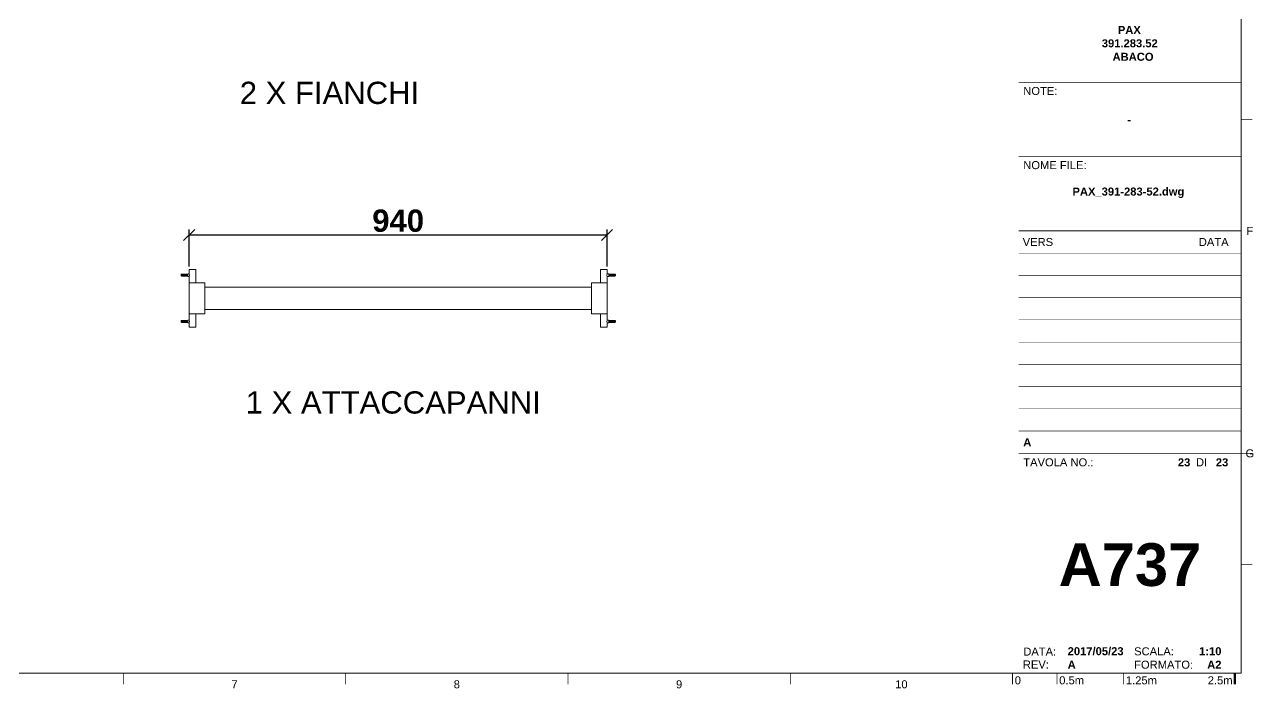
# Paper-space layout 'A737' of a CAD drawing. Header units: centimetres, sheet in millimetres. Extents: x 15 to 581, y 8 to 413.
# Drawn here: x 301.2 to 577.6, y 8.2 to 157.4 of the extents above; entities that cross this region are included whole.
import ezdxf
from ezdxf.enums import TextEntityAlignment as Align

# ---------------------------------------------------------------- set-up
doc = ezdxf.new("R2010")
doc.units = ezdxf.units.CM
for name, color, linetype, lineweight in [('A-ANNO-DIMS', 1, 'Continuous', 18), ('A-ELEV-MBE', 8, 'Continuous', 9), ('G-ANNO-TEXT', 3, 'Continuous', 18), ('G-ANNO-TTLB', 3, 'Continuous', 18)]:
    doc.layers.add(name, color=color, linetype=linetype, lineweight=lineweight)
doc.styles.add('ARIAL', font='arial.ttf')
doc.styles.add('ARIAL-BOLD', font='arialbd.ttf')
doc.styles.add('E-ARIAL', font='arial.ttf')
doc.dimstyles.new('ISO-25', dxfattribs={"dimtxt": 5, "dimasz": 2.5, "dimexe": 1.25, "dimexo": 0.625, "dimtad": 1, "dimlfac": 10, "dimtxsty": 'ARIAL-BOLD', "dimblk": 'OBLIQUE', "dimcen": 2.5, "dimclrt": 256, "dimadec": 0, "dimazin": 0, "dimtfac": 1, "dimtmove": 0, "dimatfit": 3, "dimfxl": 1, "dimarcsym": 0})

# ---------------------------------------------------------------- blocks, each defined once
blk = doc.blocks.new('*U17')
at = {"layer": 'G-ANNO-TTLB'}
for points, const_width in [([(0, -2.5), (0, 0)], 0.18), ([(10, 0), (10, -2.5)], 0.18), ([(25, 0), (25, -2.5)], 0.18), ([(50, 0), (50, -2.5)], 0.48)]:
    blk.add_lwpolyline(points, dxfattribs=dict(at, const_width=const_width))
at = {"layer": 'G-ANNO-TEXT', "style": 'E-ARIAL'}
blk.add_text('0', height=1.8, dxfattribs=at).set_placement((1.2, -0.7), align=Align.TOP_CENTER)
for s, p in [('0.5m', (10.5, -2.5)), ('1.25m', (25.5, -2.5))]:
    blk.add_text(s, height=1.8, dxfattribs=at).set_placement(p)
blk.add_text('2.5m', height=1.8, dxfattribs=at).set_placement((49.5, -2.5), align=Align.RIGHT)
blk = doc.blocks.new('BLOCK_TITLE')
at = {"layer": 'G-ANNO-TTLB'}
for points, const_width in [([(-50, 133.33), (0, 133.33)], 0.18), ([(-50, 116.67), (0, 116.67)], 0.18), ([(-50, 116.67), (0, 116.67)], 0.18), ([(-50, 100), (0, 100)], 0.18), ([(-50, 95), (0, 95)], 0.12), ([(-50, 90), (0, 90)], 0.12), ([(-50, 85), (0, 85)], 0.12), ([(-50, 80), (0, 80)], 0.12), ([(-50, 75), (0, 75)], 0.12), ([(-50, 70), (0, 70)], 0.12), ([(-50, 65), (0, 65)], 0.12), ([(-50, 60), (0, 60)], 0.12), ([(-50, 55), (0, 55)], 0.12), ([(-50, 50), (0, 50)], 0.18), ([(-50, 50), (0, 50)], 0.18)]:
    blk.add_lwpolyline(points, dxfattribs=dict(at, const_width=const_width))
at = {"layer": 'G-ANNO-TTLB', "const_width": 0.18, "flags": 128}
blk.add_lwpolyline([(2.5, 50), (0, 50)], dxfattribs=at)
blk.add_lwpolyline([(2.5, 50), (0, 50)], dxfattribs=at)
at = {"layer": 'G-ANNO-TEXT', "style": 'ARIAL'}
for s, p in [('NOTE:', (-49, 132.35)), ('NOME FILE:', (-49, 115.68)), ('TAVOLA NO.:', (-49, 48.88))]:
    blk.add_text(s, height=1.8, dxfattribs=at).set_placement(p, align=Align.TOP_LEFT)
for s, p in [('VERS', (-49.13, 97.5)), ('DI', (-10.14, 47.99)), ('DATA:', (-49, 5.44)), ('SCALA:', (-24.06, 5.5)), ('REV:', (-49.1, 2.54)), ('FORMATO:', (-24.06, 2.5))]:
    blk.add_text(s, height=1.8, dxfattribs=at).set_placement(p, align=Align.MIDDLE_LEFT)
blk.add_text('DATA', height=1.8, dxfattribs=at).set_placement((-2.81, 97.5), align=Align.MIDDLE_RIGHT)
at = {"layer": 'G-ANNO-TEXT', "style": 'ARIAL-BOLD'}
for tag, p, height in [('PROJECT_TITLE_001', (-41.2, 228.22), 3.6), ('PROJECT_TITLE_002', (-36.08, 222.16), 3.6), ('PROJECT_TITLE_003', (-34.58, 216.1), 3.6), ('STUDENTS_001', (-30.84, 153.05), 1.8), ('DRAWING_TITLE_001', (-32.36, 142.66), 1.8), ('NOTES_001', (-25.17, 124.1), 1.8), ('FILENAME_001', (-35.85, 109.02), 1.8)]:
    blk.add_attdef(tag, p, '', height=height, dxfattribs=at)
at = {"layer": 'G-ANNO-TEXT', "style": 'ARIAL-BOLD', "flags": 2}
for tag, p in [('CLASS_001', (-38.72, 194.27)), ('CLASS_002', (-34.96, 191.24)), ('PROFESSOR_001', (-35.55, 175.36))]:
    blk.add_attdef(tag, p, '', height=1.8, dxfattribs=at)
at = {"layer": 'G-ANNO-TEXT', "style": 'ARIAL-BOLD'}
for tag, p in [('VERSION_9', (-49, 92.5)), ('VERSION_8', (-49, 87.5)), ('VERSION_7', (-49, 82.5)), ('VERSION_6', (-49, 77.5)), ('VERSION_5', (-49, 72.5)), ('VERSION_4', (-49, 67.5)), ('VERSION_3', (-49, 62.5)), ('VERSION_2', (-49, 57.5)), ('VERSION_1', (-49, 52.5)), ('SHEET_TOTAL', (-5.68, 47.98)), ('DATE', (-39.01, 5.53)), ('REV', (-39.01, 2.51))]:
    blk.add_attdef(tag, text='', height=1.8, dxfattribs=at).set_placement(p, align=Align.MIDDLE_LEFT)
for tag, p in [('DATA_9', (-2.81, 92.5)), ('DATA_8', (-2.81, 87.5)), ('DATA_7', (-2.81, 82.5)), ('DATA_6', (-2.81, 77.5)), ('DATA_5', (-2.81, 72.5)), ('DATA_4', (-2.81, 67.5)), ('DATA_3', (-2.81, 62.5)), ('DATA_2', (-2.81, 57.5)), ('DATA_1', (-2.81, 52.5)), ('SHEET_COPY', (-11.42, 47.98)), ('SCALE', (-4.42, 5.53))]:
    blk.add_attdef(tag, text='', height=1.8, dxfattribs=at).set_placement(p, align=Align.MIDDLE_RIGHT)
blk.add_attdef('SHEET', text='', height=9.6, dxfattribs=at).set_placement((-25, 25), align=Align.MIDDLE_CENTER)
blk = doc.blocks.new('_Oblique')
at = {"color": 0, "linetype": 'ByBlock', "lineweight": -2}
blk.add_line((-0.5, -0.5), (0.5, 0.5), dxfattribs=at)
blk = doc.blocks.new('*D73')
at = {"layer": 'A-ANNO-DIMS', "color": 0, "lineweight": -2, "transparency": 16777216}
for p, q in [((338.19, 103.05), (338.19, 111.41)), ((432.19, 103.05), (432.19, 111.41)), ((338.19, 110.16), (432.19, 110.16))]:
    blk.add_line(p, q, dxfattribs=at)
at = {"layer": 'Defpoints', "color": 0, "transparency": 16777216}
for p in [(432.19, 110.16), (338.19, 102.42), (432.19, 102.42)]:
    blk.add_point(p, dxfattribs=at)
at = {"layer": 'A-ANNO-DIMS', "color": 0, "lineweight": -2, "transparency": 16777216, "xscale": 2.5, "yscale": 2.5, "zscale": 2.5, "rotation": 180}
blk.add_blockref('_Oblique', (338.19, 110.16), dxfattribs=at)
at = {"layer": 'A-ANNO-DIMS', "color": 0, "lineweight": -2, "transparency": 16777216, "xscale": 2.5, "yscale": 2.5, "zscale": 2.5}
blk.add_blockref('_Oblique', (432.19, 110.16), dxfattribs=at)
at = {"layer": 'A-ANNO-DIMS', "transparency": 16777216, "insert": (385.19, 113.34), "char_height": 5, "attachment_point": 5, "style": 'ARIAL-BOLD'}
blk.add_mtext('940', dxfattribs=at)

psp = doc.layouts.new('A737')

# ---------------------------------------------------------------- linework, layer by layer
at = {"layer": 'A-ELEV-MBE'}
for p, q in [((338.1943, 102.421), (339.6943, 102.421)), ((338.1943, 102.421), (338.1943, 101.421)), ((339.6943, 102.421), (339.6943, 99.421)), ((430.6943, 102.421), (430.6943, 99.421)), ((432.1943, 102.421), (430.6943, 102.421)), ((432.1943, 101.421), (432.1943, 102.421)), ((336.3443, 100.971), (336.3443, 101.271)), ((337.8443, 101.271), (336.3443, 101.271)), ((337.8443, 100.971), (336.3443, 100.971)), ((336.5147, 100.821), (336.3767, 101.3927)), ((336.6647, 100.821), (336.5267, 101.3927)), ((336.8147, 100.821), (336.6767, 101.3927)), ((336.9647, 100.821), (336.8267, 101.3927)), ((337.1147, 100.821), (336.9767, 101.3927)), ((337.2647, 100.821), (337.1267, 101.3927)), ((337.4147, 100.821), (337.2767, 101.3927)), ((337.5647, 100.821), (337.4267, 101.3927)), ((337.7147, 100.821), (337.5767, 101.3927)), ((337.8443, 100.821), (337.8443, 101.421)), ((337.8443, 101.421), (338.1943, 101.421)), ((337.8443, 101.421), (337.8443, 101.271)), ((337.8443, 100.821), (337.8443, 100.971)), ((338.1943, 100.821), (337.8443, 100.821)), ((338.1943, 100.821), (338.1943, 99.421)), ((432.5443, 101.421), (432.1943, 101.421)), ((432.1943, 100.821), (432.1943, 91.021)), ((432.1943, 99.421), (432.1943, 100.821)), ((432.1943, 100.821), (432.5443, 100.821)), ((432.5443, 100.821), (432.5443, 101.421)), ((432.5443, 101.421), (432.5443, 101.271)), ((432.5443, 101.271), (434.0443, 101.271)), ((432.5443, 100.821), (432.5443, 100.971)), ((432.5443, 100.971), (434.0443, 100.971)), ((432.6739, 100.821), (432.8119, 101.3927)), ((432.8239, 100.821), (432.9619, 101.3927)), ((432.9739, 100.821), (433.1119, 101.3927)), ((433.1239, 100.821), (433.2619, 101.3927)), ((433.2739, 100.821), (433.4119, 101.3927)), ((433.4239, 100.821), (433.5619, 101.3927)), ((433.5739, 100.821), (433.7119, 101.3927)), ((433.7239, 100.821), (433.8619, 101.3927)), ((433.8739, 100.821), (434.0119, 101.3927)), ((434.0443, 100.971), (434.0443, 101.271)), ((338.1943, 99.421), (341.6943, 99.421)), ((338.1943, 99.421), (338.1943, 92.421)), ((341.6943, 92.421), (341.6943, 99.421)), ((341.6943, 98.421), (428.6943, 98.421)), ((428.6943, 92.421), (428.6943, 99.421)), ((432.1943, 99.421), (428.6943, 99.421)), ((432.1943, 99.421), (432.1943, 92.421)), ((338.1943, 92.421), (341.6943, 92.421)), ((338.1943, 92.421), (338.1943, 91.021)), ((339.6943, 89.421), (339.6943, 92.421)), ((341.6943, 93.421), (428.6943, 93.421)), ((432.1943, 92.421), (428.6943, 92.421)), ((430.6943, 89.421), (430.6943, 92.421)), ((432.1943, 92.421), (432.1943, 91.021)), ((336.3443, 90.571), (336.3443, 90.871)), ((337.8443, 90.871), (336.3443, 90.871)), ((337.8443, 90.571), (336.3443, 90.571)), ((336.5147, 90.421), (336.3767, 90.9927)), ((336.6647, 90.421), (336.5267, 90.9927)), ((336.8147, 90.421), (336.6767, 90.9927)), ((336.9647, 90.421), (336.8267, 90.9927)), ((337.1147, 90.421), (336.9767, 90.9927)), ((337.2647, 90.421), (337.1267, 90.9927)), ((337.4147, 90.421), (337.2767, 90.9927)), ((337.5647, 90.421), (337.4267, 90.9927)), ((337.7147, 90.421), (337.5767, 90.9927)), ((337.8443, 91.021), (338.1943, 91.021)), ((337.8443, 91.021), (337.8443, 90.871)), ((337.8443, 90.421), (337.8443, 90.871)), ((338.1943, 90.421), (337.8443, 90.421)), ((338.1943, 90.421), (338.1943, 89.421)), ((338.1943, 89.421), (339.6943, 89.421)), ((432.1943, 89.421), (430.6943, 89.421)), ((432.5443, 91.021), (432.1943, 91.021)), ((432.1943, 90.421), (432.1943, 89.421)), ((432.1943, 90.421), (432.5443, 90.421)), ((432.5443, 90.421), (432.5443, 91.021)), ((432.5443, 91.021), (432.5443, 90.871)), ((432.5443, 90.871), (434.0443, 90.871)), ((432.5443, 90.421), (432.5443, 90.571)), ((432.5443, 90.571), (434.0443, 90.571)), ((432.6739, 90.421), (432.8119, 90.9927)), ((432.8239, 90.421), (432.9619, 90.9927)), ((432.9739, 90.421), (433.1119, 90.9927)), ((433.1239, 90.421), (433.2619, 90.9927)), ((433.2739, 90.421), (433.4119, 90.9927)), ((433.4239, 90.421), (433.5619, 90.9927)), ((433.5739, 90.421), (433.7119, 90.9927)), ((433.7239, 90.421), (433.8619, 90.9927)), ((433.8739, 90.421), (434.0119, 90.9927)), ((434.0443, 90.571), (434.0443, 90.871))]:
    psp.add_line(p, q, dxfattribs=at)
for centre, start, end in [((337.3193, 101.121), 341.075356, 18.924644), ((433.0693, 101.121), 161.075356, 198.924644), ((337.3193, 90.721), 341.075356, 18.924644), ((433.0693, 90.721), 161.075356, 198.924644)]:
    psp.add_arc(centre, 0.925, start, end, dxfattribs=at)
at = {"layer": 'G-ANNO-TTLB'}
for p, q in [((574.7963, 11.6615), (574.7963, 410.0773)), ((17.3823, 11.6615), (574.7963, 11.6615))]:
    psp.add_line(p, q, dxfattribs=at)
at = {"layer": 'G-ANNO-TTLB', "const_width": 0.18, "flags": 128}
for points in [[(577.2963, 136.0773), (574.7963, 136.0773)], [(577.2963, 36.0773), (574.7963, 36.0773)], [(323.3823, 11.6615), (323.3823, 9.1615)], [(373.3823, 11.6615), (373.3823, 9.1615)], [(423.3823, 11.6615), (423.3823, 9.1615)], [(473.3823, 11.6615), (473.3823, 9.1615)], [(523.3823, 11.6615), (523.3823, 9.1615)], [(573.3823, 11.6615), (573.3823, 9.1615)]]:
    psp.add_lwpolyline(points, dxfattribs=at)

# ---------------------------------------------------------------- block references
psp.add_blockref('*U17', (523.3823, 11.6615))

# ---------------------------------------------------------------- texts
at = {"layer": 'G-ANNO-TEXT', "style": 'ARIAL'}
for s, p in [('F', (576.7796, 111.0773)), ('G', (576.7796, 61.0773)), ('7', (348.3823, 9.1699)), ('8', (398.3823, 9.1699)), ('9', (448.3823, 9.1699)), ('10', (498.3823, 9.1699))]:
    psp.add_text(s, height=1.8, dxfattribs=at).set_placement(p, align=Align.MIDDLE_CENTER)
at = {"layer": 'G-ANNO-TEXT', "char_height": 5, "attachment_point": 1}
for s, insert in [('{\\fArial|b0|i0|c134|p34;2 X FIANCHI}', (349.5581, 144.5989)), ('{\\fArial|b0|i0|c134|p34;1 X ATTACCAPANNI}', (350.9013, 75.0175))]:
    psp.add_mtext_dynamic_manual_height_columns(s, width=76.045492, gutter_width=1, heights=[0], dxfattribs=dict(at, insert=insert))

# ---------------------------------------------------------------- dimensions: what is measured, and where the dimension line sits
at = {"layer": 'A-ANNO-DIMS'}
dim = psp.add_linear_dim(base=(432.1943, 110.1623), p1=(338.1943, 102.421), p2=(432.1943, 102.421), dimstyle='ISO-25', dxfattribs=at)
dim.commit()
dim.dimension.update_dxf_attribs({"geometry": '*D73', "text_midpoint": (385.1943, 113.3419)})

# ---------------------------------------------------------------- next in the draw order: block references
ref = psp.add_blockref('BLOCK_TITLE', (574.7963, 11.0773))
ref.add_attrib('SHEET_COPY', '23', dxfattribs={"layer": 'G-ANNO-TEXT', "height": 1.8, "style": 'ARIAL-BOLD'}).set_placement((563.3731, 59.0586), align=Align.MIDDLE_RIGHT)
ref.add_attrib('SHEET_TOTAL', '23', dxfattribs={"layer": 'G-ANNO-TEXT', "height": 1.8, "style": 'ARIAL-BOLD'}).set_placement((569.1155, 59.0586), align=Align.MIDDLE_LEFT)
ref.add_attrib('SCALE', '1:10', dxfattribs={"layer": 'G-ANNO-TEXT', "height": 1.8, "style": 'ARIAL-BOLD'}).set_placement((570.38, 16.6075), align=Align.MIDDLE_RIGHT)
ref.add_attrib('REV', 'A', dxfattribs={"layer": 'G-ANNO-TEXT', "height": 1.8, "style": 'ARIAL-BOLD'}).set_placement((535.7813, 13.5838), align=Align.MIDDLE_LEFT)
ref.add_attrib('DATE', '2017/05/23', dxfattribs={"layer": 'G-ANNO-TEXT', "height": 1.8, "style": 'ARIAL-BOLD'}).set_placement((535.7813, 16.6075), align=Align.MIDDLE_LEFT)
ref.add_attrib('SHEET', 'A737', dxfattribs={"layer": 'G-ANNO-TEXT', "height": 9.6, "style": 'ARIAL-BOLD'}).set_placement((549.7963, 36.0773), align=Align.MIDDLE_CENTER)
ref.add_attrib('VERSION_1', 'A', dxfattribs={"layer": 'G-ANNO-TEXT', "height": 1.8, "style": 'ARIAL-BOLD'}).set_placement((525.7963, 63.5773), align=Align.MIDDLE_LEFT)
ref.add_attrib('FILENAME_001', 'PAX_391-283-52.dwg', (536.8641, 119.0208), dxfattribs={"layer": 'G-ANNO-TEXT', "height": 1.8, "style": 'ARIAL-BOLD'})
ref.add_attrib('NOTES_001', '-', (549.2057, 135.1773), dxfattribs={"layer": 'G-ANNO-TEXT', "height": 1.8, "style": 'ARIAL-BOLD'})
ref.add_attrib('DRAWING_TITLE_001', 'PAX', (547.0686, 155.3486), dxfattribs={"layer": 'G-ANNO-TEXT', "height": 1.8, "style": 'ARIAL-BOLD'})
ref.add_attrib('A1', 'A2', (567.1655, 12.6773), dxfattribs={"layer": 'G-ANNO-TEXT', "height": 1.8, "style": 'ARIAL-BOLD'})
ref.add_attrib('DRAWING_TITLE_002', '391.283.52', (543.4668, 152.3412), dxfattribs={"layer": 'G-ANNO-TEXT', "height": 1.8, "style": 'ARIAL-BOLD'})
ref.add_attrib('DRAWING_TITLE_003', '  ABACO', (544.4853, 149.3106), dxfattribs={"layer": 'G-ANNO-TEXT', "height": 1.8, "style": 'ARIAL-BOLD'})

doc.saveas('drawing.dxf')
